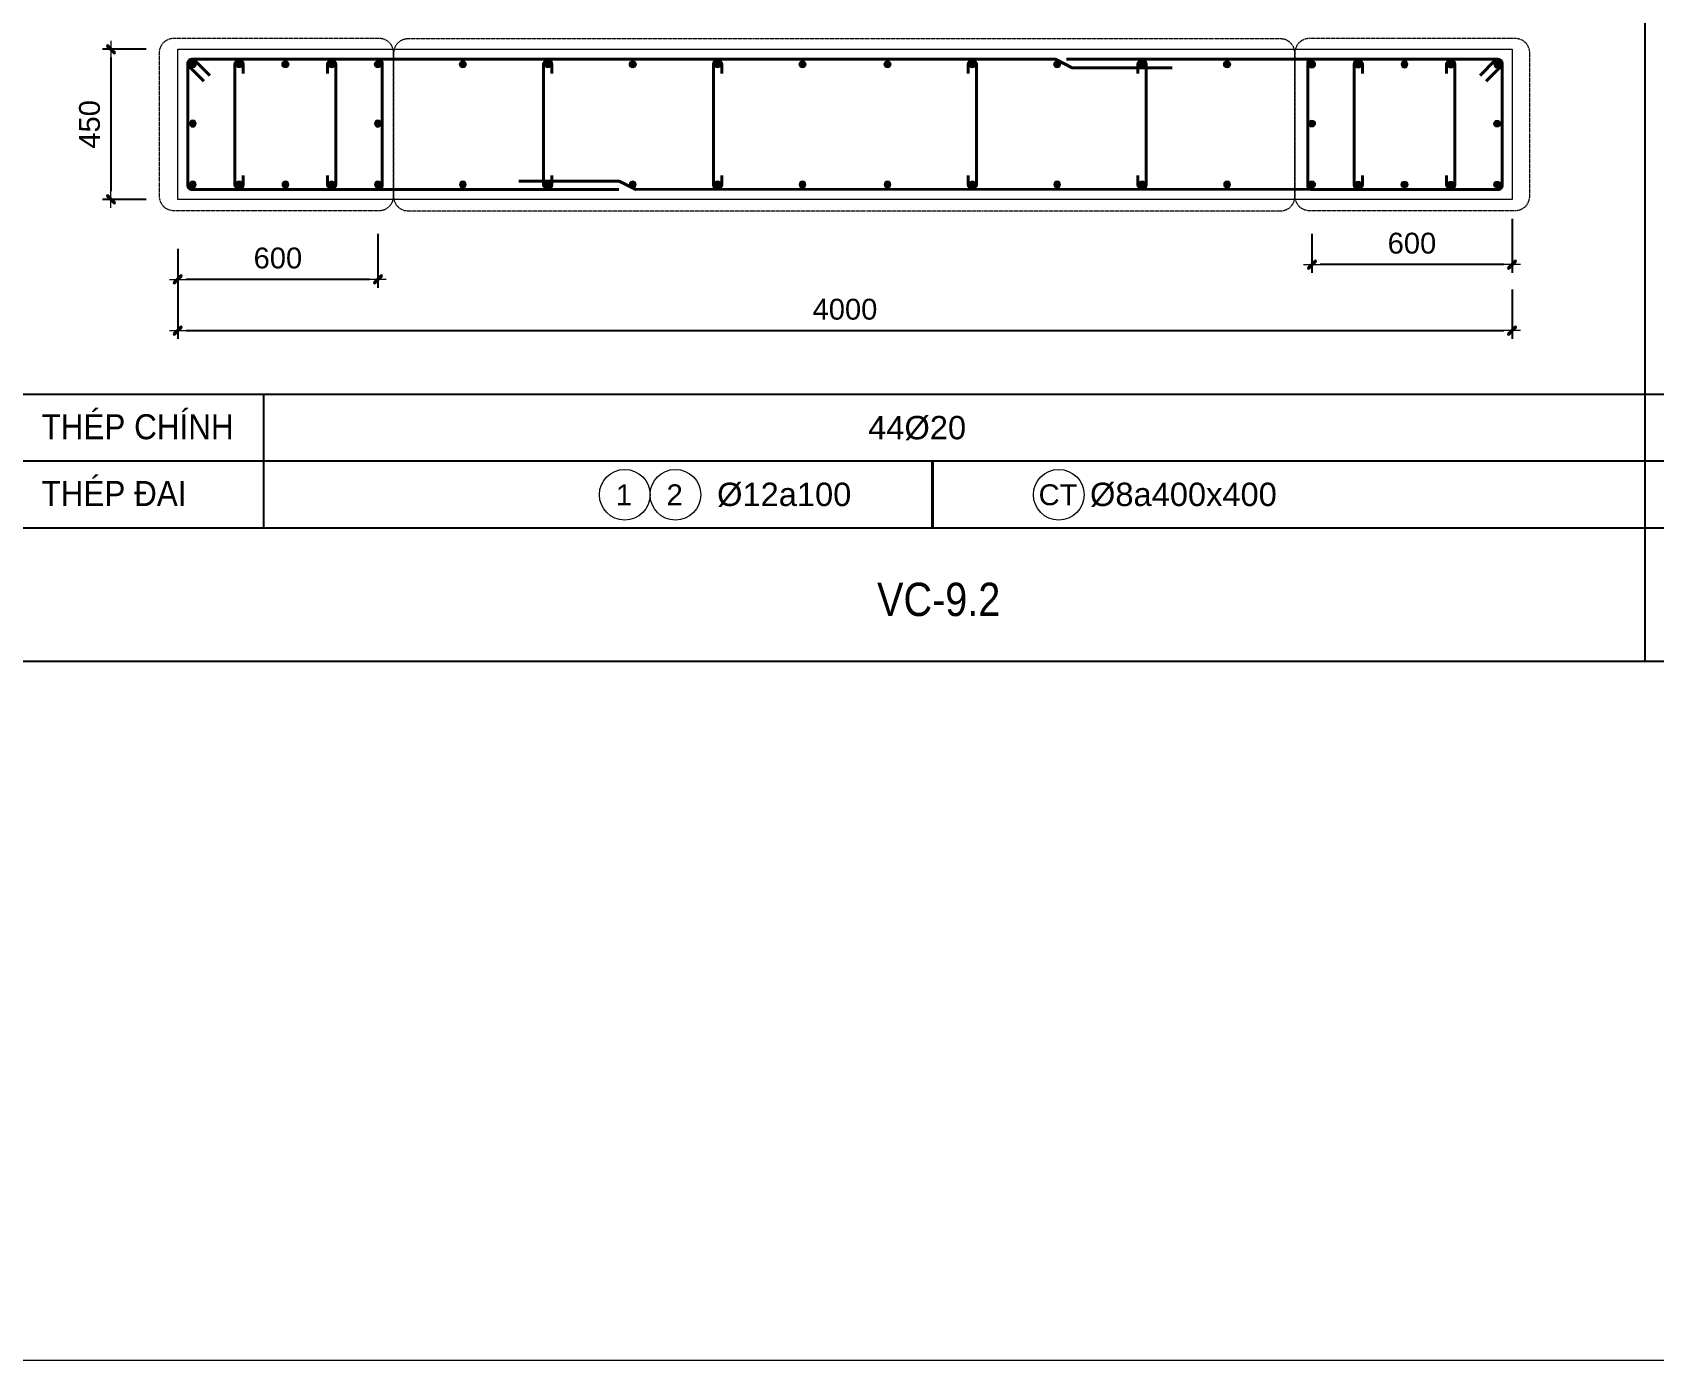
# Model space of a CAD drawing. Header units: millimetres. Extents: x -146909 to 4830753, y -683702 to -336947.
# Drawn here: x 4756409 to 4761272, y -448762 to -444782 of the extents above; entities that cross this region are included whole.
import ezdxf
from ezdxf.enums import TextEntityAlignment as Align

# ---------------------------------------------------------------- set-up
doc = ezdxf.new("R2010")
doc.units = ezdxf.units.MM
doc.header["$MEASUREMENT"] = 0
doc.linetypes.add('HIDDEN', pattern=[0.375, 0.25, -0.125])
doc.layers.get('0').update_dxf_attribs({"lineweight": 9})
doc.layers.get('Defpoints').update_dxf_attribs({"color": 10, "lineweight": 0})
for name, color, linetype, lineweight in [("'S_General_Cont_1 Thin", 1, 'Continuous', 18), ("'S_General_Text_3_Member name", 3, 'Continuous', 35), ('CDAI', 3, 'Continuous', 40), ('CTHEP', 4, 'Continuous', 50), ('DBAO', 2, 'Continuous', 13), ('DMo', 9, 'HIDDEN', 9), ('KTH', 154, 'Continuous', 9), ('STICK', 1, 'Continuous', 9)]:
    doc.layers.add(name, color=color, linetype=linetype, lineweight=lineweight)
for name, color, linetype in [('DM', 1, 'Continuous'), ('TBL', 1, 'Continuous'), ('TX', 214, 'Continuous')]:
    doc.layers.add(name, color=color, linetype=linetype)
doc.styles.add('arial', font='arial.ttf', dxfattribs={"width": 0.85})
doc.styles.add('TTP-HelCon', font='arial.ttf')
doc.dimstyles.new('TTP-25', dxfattribs={"dimscale": 25, "dimtxt": 2.5, "dimasz": 1, "dimexe": 1, "dimexo": 1, "dimgap": 0.09, "dimtad": 0, "dimdec": 4, "dimrnd": 10, "dimzin": 9, "dimdsep": 46, "dimtxsty": 'TTP-HelCon', "dimblk": 'Stick', "dimcen": 0.09, "dimdle": 1.5, "dimclrd": 256, "dimclre": 256, "dimclrt": 1, "dimadec": 0, "dimazin": 0, "dimtfac": 1, "dimtdec": 4, "dimtmove": 0, "dimatfit": 3, "dimldrblk": 'ARCHTICK', "dimfxl": 1, "dimtvp": 1, "dimtolj": 1, "dimtzin": 0, "dimarcsym": 0})

# ---------------------------------------------------------------- blocks, each defined once
blk = doc.blocks.new('Stick')
at = {"layer": 'STICK'}
h = blk.add_hatch(color=256, dxfattribs=at)
edge = h.paths.add_edge_path()
edge.add_line((0.3, 0.5), (-0.5, -0.3))
edge.add_arc((-0.4, -0.4), 0.141, 135, 315)
edge.add_line((-0.3, -0.5), (0.5, 0.3))
edge.add_arc((0.4, 0.4), 0.141, 315, 495)
blk.add_line((1, 0), (-1, 0), dxfattribs=at)
blk.add_lwpolyline([(0.3, 0.5), (-0.5, -0.3, 1), (-0.3, -0.5), (0.5, 0.3, 1), (0.3, 0.5, 1)], format="xyb", dxfattribs=at)
blk = doc.blocks.new('*D1675')
at = {"layer": 'Defpoints', "color": 0, "transparency": 16777216}
for p in [(4757444.7, -445360), (4756844.7, -445405), (4756844.7, -445521.8)]:
    blk.add_point(p, dxfattribs=at)
at = {"layer": 'KTH', "lineweight": -2, "transparency": 16777216}
for p, q in [((4757444.7, -445385), (4757444.7, -445546.8)), ((4756844.7, -445430), (4756844.7, -445546.8)), ((4757419.7, -445521.8), (4756869.7, -445521.8))]:
    blk.add_line(p, q, dxfattribs=at)
at = {"layer": 'KTH', "lineweight": -2, "transparency": 16777216, "xscale": 25, "yscale": 25, "zscale": 25, "rotation": 180}
blk.add_blockref('Stick', (4756844.7, -445521.8), dxfattribs=at)
at = {"layer": 'KTH', "lineweight": -2, "transparency": 16777216, "xscale": 25, "yscale": 25, "zscale": 25}
blk.add_blockref('Stick', (4757444.7, -445521.8), dxfattribs=at)
at = {"layer": 'KTH', "color": 1, "transparency": 16777216, "insert": (4757144.7, -445458), "char_height": 62.5, "attachment_point": 5, "style": 'TTP-HelCon'}
blk.add_mtext('\\A1;600', dxfattribs=at)
blk = doc.blocks.new('_ArchTick')
at = {"color": 0, "linetype": 'ByBlock', "const_width": 0.15}
blk.add_lwpolyline([(-0.5, -0.5), (0.5, 0.5)], dxfattribs=at)
blk = doc.blocks.new('*D1676')
at = {"layer": 'Defpoints', "color": 0, "transparency": 16777216}
for p in [(4756844.7, -445468.9), (4760844.7, -445527.3), (4760844.7, -445675.3)]:
    blk.add_point(p, dxfattribs=at)
at = {"layer": 'KTH', "lineweight": -2, "transparency": 16777216}
for p, q in [((4756844.7, -445493.9), (4756844.7, -445700.3)), ((4760844.7, -445552.3), (4760844.7, -445700.3)), ((4756869.7, -445675.3), (4760819.7, -445675.3))]:
    blk.add_line(p, q, dxfattribs=at)
at = {"layer": 'KTH', "lineweight": -2, "transparency": 16777216, "xscale": 25, "yscale": 25, "zscale": 25, "rotation": 180}
blk.add_blockref('Stick', (4756844.7, -445675.3), dxfattribs=at)
at = {"layer": 'KTH', "lineweight": -2, "transparency": 16777216, "xscale": 25, "yscale": 25, "zscale": 25}
blk.add_blockref('Stick', (4760844.7, -445675.3), dxfattribs=at)
at = {"layer": 'KTH', "color": 1, "transparency": 16777216, "insert": (4758844.7, -445611.5), "char_height": 62.5, "attachment_point": 5, "style": 'TTP-HelCon'}
blk.add_mtext('\\A1;4000', dxfattribs=at)
blk = doc.blocks.new('*D1677')
at = {"layer": 'Defpoints', "color": 0, "transparency": 16777216}
for p in [(4760844.4, -445315.5), (4760244.4, -445360.5), (4760244.4, -445477.3)]:
    blk.add_point(p, dxfattribs=at)
at = {"layer": 'KTH', "lineweight": -2, "transparency": 16777216}
for p, q in [((4760244.4, -445385.5), (4760244.4, -445502.3)), ((4760844.4, -445340.5), (4760844.4, -445502.3)), ((4760819.4, -445477.3), (4760269.4, -445477.3))]:
    blk.add_line(p, q, dxfattribs=at)
at = {"layer": 'KTH', "lineweight": -2, "transparency": 16777216, "xscale": 25, "yscale": 25, "zscale": 25, "rotation": 180}
blk.add_blockref('Stick', (4760244.4, -445477.3), dxfattribs=at)
at = {"layer": 'KTH', "lineweight": -2, "transparency": 16777216, "xscale": 25, "yscale": 25, "zscale": 25}
blk.add_blockref('Stick', (4760844.4, -445477.3), dxfattribs=at)
at = {"layer": 'KTH', "color": 1, "transparency": 16777216, "insert": (4760544.4, -445413.5), "char_height": 62.5, "attachment_point": 5, "style": 'TTP-HelCon'}
blk.add_mtext('\\A1;600', dxfattribs=at)
blk = doc.blocks.new('*U1667')
at = {"layer": 'CTHEP', "ltscale": 0.02, "const_width": 10}
blk.add_lwpolyline([(0, 5, -1), (0, -5, -1)], format="xyb", close=True, dxfattribs=at)
at = {"layer": 'Defpoints', "color": 1}
blk.add_circle((0, 0), 10, dxfattribs=at)
blk = doc.blocks.new('*U1668')
at = {"layer": 'CDAI', "color": 0, "linetype": 'ByBlock', "lineweight": -2, "transparency": 16777216}
for p in [(0, 0), (138.75, 0), (277.5, 0), (416.25, 0), (555, 0)]:
    blk.add_blockref('*U1667', p, dxfattribs=at)
blk = doc.blocks.new('*D1680')
at = {"layer": 'Defpoints', "color": 0, "transparency": 16777216}
for p in [(4756774.5, -444832.1), (4756644, -445282.1), (4756774.5, -445282.1)]:
    blk.add_point(p, dxfattribs=at)
at = {"layer": 'KTH', "lineweight": -2, "transparency": 16777216}
for p, q in [((4756749.5, -444832.1), (4756619, -444832.1)), ((4756644, -444857.1), (4756644, -445257.1)), ((4756749.5, -445282.1), (4756619, -445282.1))]:
    blk.add_line(p, q, dxfattribs=at)
at = {"layer": 'KTH', "lineweight": -2, "transparency": 16777216, "xscale": 25, "yscale": 25, "zscale": 25}
for p, rotation in [((4756644, -444832.1), 90), ((4756644, -445282.1), 270)]:
    blk.add_blockref('Stick', p, dxfattribs=dict(at, rotation=rotation))
at = {"layer": 'KTH', "color": 1, "transparency": 16777216, "insert": (4756580.2, -445057.1), "char_height": 62.5, "attachment_point": 5, "rotation": 90, "style": 'TTP-HelCon'}
blk.add_mtext('\\A1;450', dxfattribs=at)
blk = doc.blocks.new('*U1669')
at = {"layer": 'CTHEP', "ltscale": 0.02, "const_width": 10}
blk.add_lwpolyline([(0, 5, -1), (0, -5, -1)], format="xyb", close=True, dxfattribs=at)
at = {"layer": 'Defpoints', "color": 1}
blk.add_circle((0, 0), 10, dxfattribs=at)
blk = doc.blocks.new('*U1670')
at = {"layer": 'CDAI', "color": 0, "linetype": 'ByBlock', "lineweight": -2, "transparency": 16777216}
blk.add_blockref('*U1669', (0, 0), dxfattribs=at)
blk = doc.blocks.new('*U1663')
at = {"layer": 'CTHEP', "ltscale": 0.02, "const_width": 10}
blk.add_lwpolyline([(0, 5, -1), (0, -5, -1)], format="xyb", close=True, dxfattribs=at)
at = {"layer": 'Defpoints', "color": 1}
blk.add_circle((0, 0), 10, dxfattribs=at)
blk = doc.blocks.new('*U1666')
at = {"layer": 'CDAI', "color": 0, "linetype": 'ByBlock', "lineweight": -2, "transparency": 16777216}
blk.add_blockref('*U1663', (0, 0), dxfattribs=at)
blk = doc.blocks.new('*U1671')
at = {"layer": 'CTHEP', "ltscale": 0.02, "const_width": 10}
blk.add_lwpolyline([(0, 5, -1), (0, -5, -1)], format="xyb", close=True, dxfattribs=at)
at = {"layer": 'Defpoints', "color": 1}
blk.add_circle((0, 0), 10, dxfattribs=at)
blk = doc.blocks.new('*U1672')
at = {"layer": 'CDAI', "color": 0, "linetype": 'ByBlock', "lineweight": -2, "transparency": 16777216}
blk.add_blockref('*U1671', (0, 0), dxfattribs=at)
blk = doc.blocks.new('*U1661')
at = {"layer": 'CTHEP', "ltscale": 0.02, "const_width": 10}
blk.add_lwpolyline([(0, 5, -1), (0, -5, -1)], format="xyb", close=True, dxfattribs=at)
at = {"layer": 'Defpoints', "color": 1}
blk.add_circle((0, 0), 10, dxfattribs=at)
blk = doc.blocks.new('*U1662')
at = {"layer": 'CDAI', "color": 0, "linetype": 'ByBlock', "lineweight": -2, "transparency": 16777216}
for p in [(0, 0), (254.5, 0), (509.1, 0), (763.6, 0), (1018.2, 0), (1272.7, 0), (1527.3, 0), (1781.8, 0), (2036.4, 0), (2290.9, 0), (2545.5, 0), (2800, 0)]:
    blk.add_blockref('*U1661', p, dxfattribs=at)
blk = doc.blocks.new('*U1664')
at = {"layer": 'CTHEP', "ltscale": 0.02, "const_width": 10}
blk.add_lwpolyline([(0, 5, -1), (0, -5, -1)], format="xyb", close=True, dxfattribs=at)
at = {"layer": 'Defpoints', "color": 1}
blk.add_circle((0, 0), 10, dxfattribs=at)
blk = doc.blocks.new('*U1665')
at = {"layer": 'CDAI', "color": 0, "linetype": 'ByBlock', "lineweight": -2, "transparency": 16777216}
blk.add_blockref('*U1664', (0, 0), dxfattribs=at)
blk = doc.blocks.new('*U1653')
at = {"layer": 'CTHEP', "ltscale": 0.02, "const_width": 10}
blk.add_lwpolyline([(0, 5, -1), (0, -5, -1)], format="xyb", close=True, dxfattribs=at)
at = {"layer": 'Defpoints', "color": 1}
blk.add_circle((0, 0), 10, dxfattribs=at)
blk = doc.blocks.new('*U1654')
at = {"layer": 'CDAI', "color": 0, "linetype": 'ByBlock', "lineweight": -2, "transparency": 16777216}
for p in [(0, 0), (138.75, 0), (277.5, 0), (416.25, 0), (555, 0)]:
    blk.add_blockref('*U1653', p, dxfattribs=at)
blk = doc.blocks.new('*U1657')
at = {"layer": 'CTHEP', "ltscale": 0.02, "const_width": 10}
blk.add_lwpolyline([(0, 5, -1), (0, -5, -1)], format="xyb", close=True, dxfattribs=at)
at = {"layer": 'Defpoints', "color": 1}
blk.add_circle((0, 0), 10, dxfattribs=at)
blk = doc.blocks.new('*U1658')
at = {"layer": 'CDAI', "color": 0, "linetype": 'ByBlock', "lineweight": -2, "transparency": 16777216}
for p in [(0, 0), (138.75, 0), (277.5, 0), (416.25, 0), (555, 0)]:
    blk.add_blockref('*U1657', p, dxfattribs=at)
blk = doc.blocks.new('*U1655')
at = {"layer": 'CTHEP', "ltscale": 0.02, "const_width": 10}
blk.add_lwpolyline([(0, 5, -1), (0, -5, -1)], format="xyb", close=True, dxfattribs=at)
at = {"layer": 'Defpoints', "color": 1}
blk.add_circle((0, 0), 10, dxfattribs=at)
blk = doc.blocks.new('*U1656')
at = {"layer": 'CDAI', "color": 0, "linetype": 'ByBlock', "lineweight": -2, "transparency": 16777216}
for p in [(0, 0), (138.75, 0), (277.5, 0), (416.25, 0), (555, 0)]:
    blk.add_blockref('*U1655', p, dxfattribs=at)
blk = doc.blocks.new('*U1659')
at = {"layer": 'CTHEP', "ltscale": 0.02, "const_width": 10}
blk.add_lwpolyline([(0, 5, -1), (0, -5, -1)], format="xyb", close=True, dxfattribs=at)
at = {"layer": 'Defpoints', "color": 1}
blk.add_circle((0, 0), 10, dxfattribs=at)
blk = doc.blocks.new('*U1660')
at = {"layer": 'CDAI', "color": 0, "linetype": 'ByBlock', "lineweight": -2, "transparency": 16777216}
for p in [(0, 0), (254.5, 0), (509.1, 0), (763.6, 0), (1018.2, 0), (1272.7, 0), (1527.3, 0), (1781.8, 0), (2036.4, 0), (2290.9, 0), (2545.5, 0), (2800, 0)]:
    blk.add_blockref('*U1659', p, dxfattribs=at)
blk = doc.blocks.new('sign of slab')
at = {"layer": "'S_General_Cont_1 Thin"}
blk.add_circle((-10, 0), 475, dxfattribs=at)
at = {"layer": "'S_General_Text_3_Member name", "style": 'arial'}
blk.add_attdef('S', text='', height=250, dxfattribs=at).set_placement((-23, -1), align=Align.MIDDLE_CENTER)

msp = doc.modelspace()

# ---------------------------------------------------------------- linework, layer by layer
at = {"layer": 'CDAI', "color": 214}
msp.add_line((4759107.41804, -446065.96056), (4759107.41804, -446265.96056), dxfattribs=at)
at = {"layer": 'CDAI', "ltscale": 0.02}
msp.add_lwpolyline([(4759825.3686, -444887.14283), (4759525.63275, -444887.14283), (4759475.63275, -444862.14283), (4756889.66951, -444862.14283, 0.4142135624), (4756874.66951, -444877.14283), (4756874.66951, -445237.14283, 0.4142135624), (4756889.66951, -445252.14283), (4758166.2996, -445252.14283)], format="xyb", dxfattribs=at)
at = {"layer": 'CDAI'}
for points in [[(4756940.32855, -444910.12419), (4756896.00835, -444865.80399, 0.6681786379), (4756874.66951, -444874.64283), (4756874.66951, -445239.64283, 0.4142135624), (4756887.16951, -445252.14283), (4757445.04343, -445252.14283, 0.4142135624), (4757457.54343, -445239.64283), (4757457.54343, -444874.64283, 0.4142135624), (4757445.04343, -444862.14283), (4756887.16951, -444862.14283, 0.6681786379), (4756878.33068, -444883.48166), (4756922.65088, -444927.80186)], [(4757040.91951, -444904.64283), (4757040.91951, -444877.14283, 1), (4757015.91951, -444877.14283), (4757015.91951, -445237.64283, 1), (4757040.91951, -445237.64283), (4757040.91951, -445210.14283)], [(4757293.41951, -444904.64283), (4757293.41951, -444877.14283, -1), (4757318.41951, -444877.14283), (4757318.41951, -445237.64283, -1), (4757293.41951, -445237.64283), (4757293.41951, -445210.14283)], [(4757966.26042, -444904.64283), (4757966.26042, -444877.14283, 1), (4757941.26042, -444877.14283), (4757941.26042, -445237.64283, 1), (4757966.26042, -445237.64283), (4757966.26042, -445210.14283)], [(4758475.35133, -444904.64283), (4758475.35133, -444877.14283, 1), (4758450.35133, -444877.14283), (4758450.35133, -445237.64283, 1), (4758475.35133, -445237.64283), (4758475.35133, -445210.14283)], [(4759213.98769, -444904.64283), (4759213.98769, -444877.14283, -1), (4759238.98769, -444877.14283), (4759238.98769, -445237.64283, -1), (4759213.98769, -445237.64283), (4759213.98769, -445210.14283)], [(4759723.0786, -444904.64283), (4759723.0786, -444877.14283, -1), (4759748.0786, -444877.14283), (4759748.0786, -445237.64283, -1), (4759723.0786, -445237.64283), (4759723.0786, -445210.14283)], [(4760749.01048, -444910.12419), (4760793.33068, -444865.80399, -0.6681786379), (4760814.66951, -444874.64283), (4760814.66951, -445239.64283, -0.4142135624), (4760802.16951, -445252.14283), (4760244.2956, -445252.14283, -0.4142135624), (4760231.7956, -445239.64283), (4760231.7956, -444874.64283, -0.4142135624), (4760244.2956, -444862.14283), (4760802.16951, -444862.14283, -0.6681786379), (4760811.00835, -444883.48166), (4760766.68815, -444927.80186)], [(4760395.91951, -444904.64283), (4760395.91951, -444877.14283, 1), (4760370.91951, -444877.14283), (4760370.91951, -445237.64283, 1), (4760395.91951, -445237.64283), (4760395.91951, -445210.14283)], [(4760648.41951, -444904.64283), (4760648.41951, -444877.14283, -1), (4760673.41951, -444877.14283), (4760673.41951, -445237.64283, -1), (4760648.41951, -445237.64283), (4760648.41951, -445210.14283)]]:
    msp.add_lwpolyline(points, format="xyb", dxfattribs=at)
at = {"layer": 'CDAI', "ltscale": 0.02}
for points in [[(4759508.43445, -444862.14283), (4760799.66951, -444862.14283)], [(4760804.39797, -445251.37805), (4758217.33455, -445252.41141), (4758167.33455, -445227.41141), (4757866.55733, -445227.41141)]]:
    msp.add_lwpolyline(points, dxfattribs=at)
at = {"layer": 'DBAO', "color": 1}
msp.add_lwpolyline([(4765344.9865, -448761.98892), (4748594.9865, -448761.98892), (4748594.9865, -434761.98892), (4765344.9865, -434761.98892)], close=True, dxfattribs=at)
at = {"layer": 'DBAO'}
msp.add_lwpolyline([(4757274.66951, -445282.68298), (4756844.66951, -445282.14283), (4756844.66951, -444832.14283), (4760844.66951, -444832.14283), (4760844.66951, -445282.12986), (4757274.67815, -445282.68298)], dxfattribs=at)
at = {"layer": 'DMo', "color": 6, "ltscale": 10}
msp.add_lwpolyline([(4757448.62324, -444799.8617), (4756831.82922, -444799.8617, 0.4142135624), (4756788.88956, -444842.80136), (4756788.88956, -445272.19799, 0.4142135624), (4756831.82922, -445315.13766), (4757448.62324, -445315.13766, 0.4142135624), (4757491.5629, -445272.19799), (4757491.5629, -444842.80136, 0.4142135624)], format="xyb", close=True, dxfattribs=at)
for points in [[(4760193.43716, -444843.84656, 0.4142135624), (4760150.49749, -444800.9069), (4757534.50256, -444800.9069, 0.4142135624), (4757491.5629, -444843.84656)], [(4760854.60264, -444799.8617), (4760236.37682, -444799.8617, 0.4142135624), (4760193.43716, -444842.80136), (4760193.43716, -445272.19799, 0.4142135624), (4760236.37682, -445315.13766), (4760854.60264, -445315.13766, 0.4142135624), (4760897.5423, -445272.19799), (4760897.5423, -444842.80136, 0.4142135624), (4760854.60264, -444799.8617)], [(4757491.5629, -444842.80136), (4757491.5629, -445273.24319, 0.4142135624), (4757534.50256, -445316.18286), (4760150.49749, -445316.18286, 0.4142135624), (4760193.43716, -445273.24319), (4760193.43716, -444842.80136)]]:
    msp.add_lwpolyline(points, format="xyb", dxfattribs=at)
at = {"layer": 'TBL'}
for p, q in [((4761242.52726, -436155.22961), (4761242.52726, -446665.96056)), ((4761242.52726, -436155.22961), (4761242.52726, -446665.96056)), ((4750733.95732, -445865.96056), (4761242.52726, -445865.96056)), ((4757101.29646, -445865.96056), (4757101.29646, -446265.96056)), ((4761242.52726, -445865.96056), (4764388.28073, -445865.96056)), ((4749733.95732, -446265.96056), (4761242.52726, -446265.96056)), ((4760242.52726, -446265.96056), (4764388.28073, -446265.96056)), ((4749733.95732, -446665.96056), (4764388.28073, -446665.96056))]:
    msp.add_line(p, q, dxfattribs=at)
at = {"layer": 'TBL', "color": 8}
for p, q in [((4750733.95732, -446065.96056), (4761242.52726, -446065.96056)), ((4761242.52726, -446065.96056), (4764388.28073, -446065.96056))]:
    msp.add_line(p, q, dxfattribs=at)

# ---------------------------------------------------------------- block references
ref = msp.add_blockref('sign of slab', (4758186.11921, -446167.05667), dxfattribs=dict(xscale=0.16, yscale=0.16, zscale=0.16))
ref.add_attrib('S', '1', dxfattribs={"layer": 'DM', "height": 62.5, "style": 'arial'}).set_placement((4758182.3652, -446167.21356), align=Align.MIDDLE_CENTER)
ref = msp.add_blockref('sign of slab', (4758338.0848, -446167.05667), dxfattribs=dict(xscale=0.16, yscale=0.16, zscale=0.16))
ref.add_attrib('S', '2', dxfattribs={"layer": 'DM', "height": 62.5, "style": 'arial'}).set_placement((4758334.33078, -446167.21356), align=Align.MIDDLE_CENTER)
ref = msp.add_blockref('sign of slab', (4759487.18016, -446167.05667), dxfattribs=dict(xscale=0.16, yscale=0.16, zscale=0.16))
ref.add_attrib('S', 'CT', dxfattribs={"layer": 'DM', "height": 62.5, "style": 'arial'}).set_placement((4759483.42614, -446167.21356), align=Align.MIDDLE_CENTER)
at = {"layer": 'CDAI', "color": 214}
for name, p in [('*U1668', (4756889.66951, -444877.14283)), ('*U1662', (4757444.66951, -444877.14283))]:
    msp.add_blockref(name, p, dxfattribs=at)
at = {"layer": 'CDAI', "color": 214, "xscale": -1}
msp.add_blockref('*U1658', (4760799.66951, -444877.14283), dxfattribs=at)
at = {"layer": 'CDAI', "color": 214, "xscale": -1, "rotation": 180}
for name, p in [('*U1670', (4756889.66951, -445054.89283)), ('*U1666', (4757444.66951, -445054.89283)), ('*U1654', (4756889.66951, -445237.14283)), ('*U1660', (4757444.66951, -445237.14283))]:
    msp.add_blockref(name, p, dxfattribs=at)
at = {"layer": 'CDAI', "color": 214, "rotation": 180}
for name, p in [('*U1665', (4760244.66951, -445054.89283)), ('*U1672', (4760799.66951, -445054.89283)), ('*U1656', (4760799.66951, -445237.14283))]:
    msp.add_blockref(name, p, dxfattribs=at)

# ---------------------------------------------------------------- texts
at = {"layer": 'TX', "color": 2, "style": 'arial', "width": 0.9}
for s, p in [('THÉP CHÍNH', (4756435.96111, -445963.27618)), ('THÉP ĐAI', (4756435.96111, -446163.27618))]:
    msp.add_text(s, height=75, dxfattribs=at).set_placement(p, align=Align.MIDDLE_LEFT)
at = {"layer": 'TX', "color": 2, "style": 'arial'}
for s, p in [('44%%C20', (4759061.01706, -445965.96056)), ('%%C12a100', (4758662.59602, -446165.96056)), ('%%C8a400x400', (4759859.30504, -446165.96056))]:
    msp.add_text(s, height=70, dxfattribs=at).set_placement(p, align=Align.MIDDLE_CENTER)
at = {"layer": 'TX', "color": 2, "insert": (4759109.17496, -446430.65961), "char_height": 100, "width": 1911.8993861, "attachment_point": 2, "style": 'arial'}
msp.add_mtext(' VC-9.2', dxfattribs=at)

# ---------------------------------------------------------------- dimensions: what is measured, and where the dimension line sits
at = {"layer": 'KTH'}
for base, p1, p2, angle, picture, middle in [((4756644.01476, -445282.14283), (4756774.46826, -444832.14283), (4756774.46826, -445282.14283), 90, '*D1680', (4756580.19314, -445057.14283)), ((4760244.36979, -445477.34528), (4760844.36979, -445315.53503), (4760244.36979, -445360.53503), 180, '*D1677', (4760544.36979, -445413.52365)), ((4756844.66951, -445521.80573), (4757444.66951, -445359.99548), (4756844.66951, -445404.99548), 180, '*D1675', (4757144.66951, -445457.98411))]:
    dim = msp.add_linear_dim(base=base, p1=p1, p2=p2, angle=angle, dimstyle='TTP-25', dxfattribs=at)
    dim.commit()
    dim.dimension.update_dxf_attribs({"geometry": picture, "text_midpoint": middle})
dim = msp.add_linear_dim(base=(4760844.66951, -445675.28896), p1=(4756844.66951, -445468.94011), p2=(4760844.66951, -445527.34524), dimstyle='TTP-25', override={"dimrnd": 0}, dxfattribs=at)
dim.commit()
dim.dimension.update_dxf_attribs({"geometry": '*D1676', "text_midpoint": (4758844.66951, -445611.46733)})

doc.saveas('drawing.dxf')
